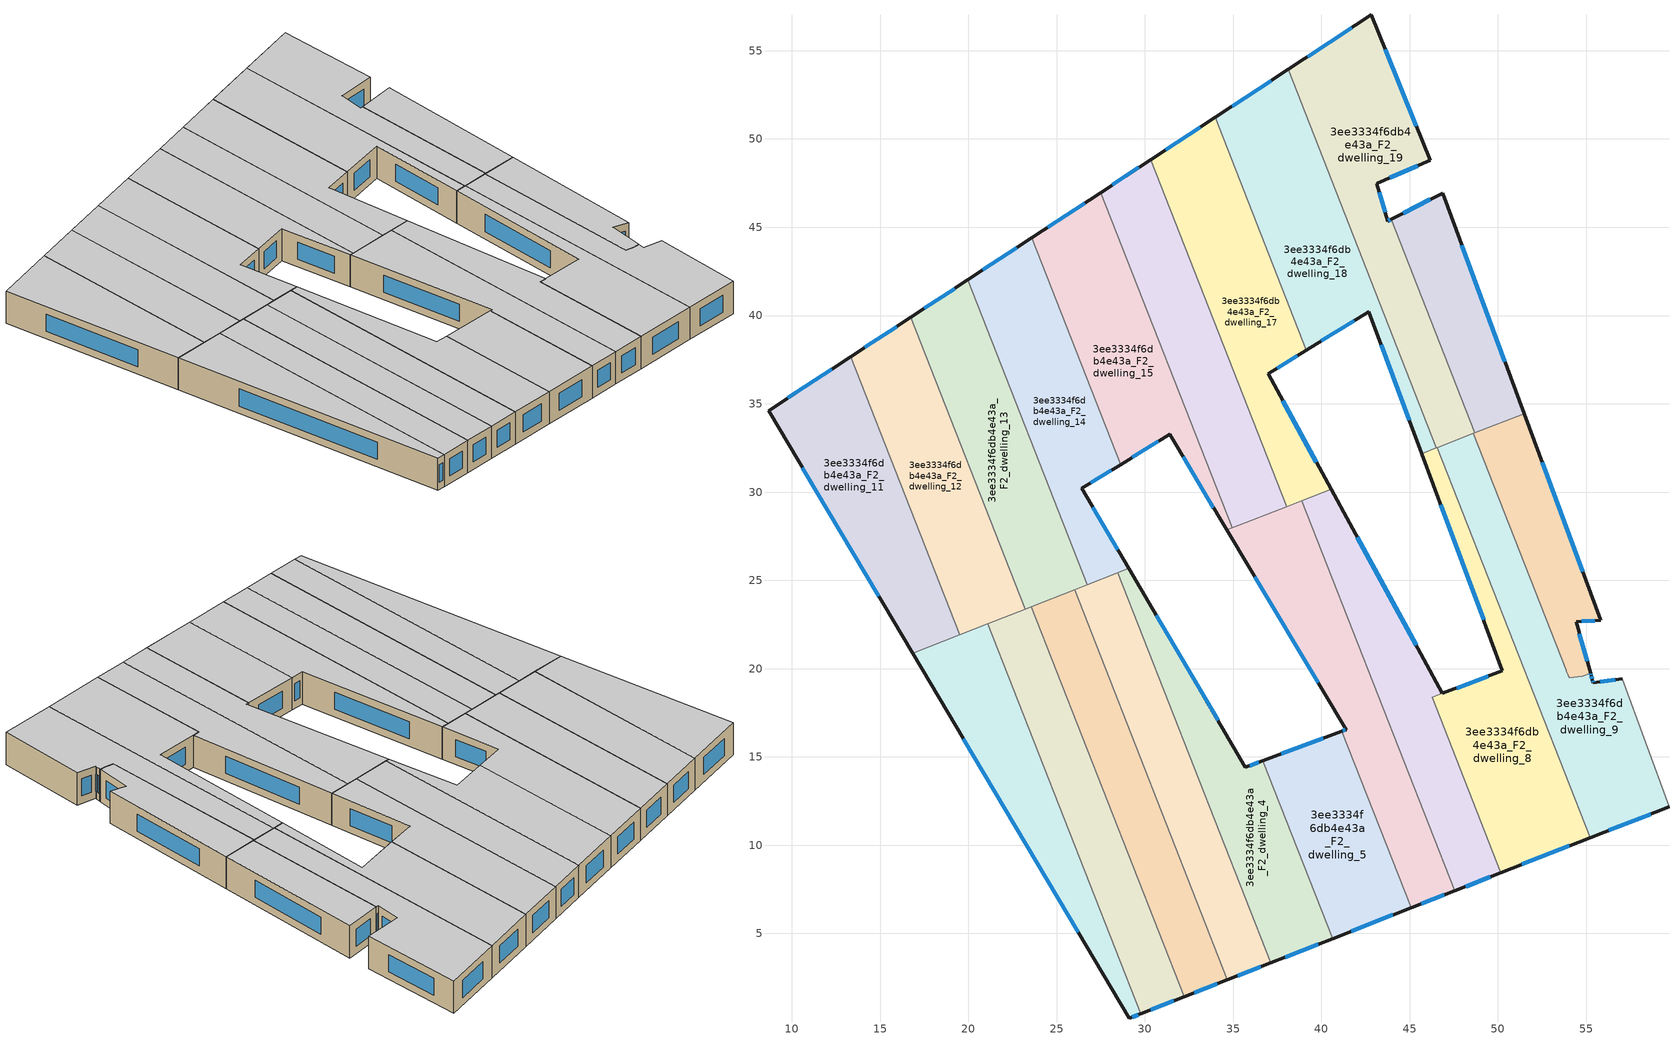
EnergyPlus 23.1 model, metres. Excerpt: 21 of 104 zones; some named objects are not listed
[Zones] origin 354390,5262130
3ee3334f6db4e43a_F2_dwelling_0
 floor to 3ee3334f6db4e43a_F1_dwelling_0 (EU_floor_Construction): 21.11,22.55 29.77,0.46 29.12,0.21 16.84,20.88 z6
 wall outside (EU_wall_Construction): 16.84,20.88 29.12,0.21 29.77,0.46 z6:9
 wall to 3ee3334f6db4e43a_F2_dwelling_1 (EU_wall_Construction): 29.77,0.46 21.11,22.55 z6:9
 wall to 3ee3334f6db4e43a_F2_dwelling_11 (EU_wall_Construction): 19.52,21.93 16.84,20.88 z6:9
 wall to 3ee3334f6db4e43a_F2_dwelling_12 (EU_wall_Construction): 21.11,22.55 19.52,21.93 z6:9
 window (EU_Window_Construction): 29.28,0.27 29.61,0.4 / 19.73,16.03 26.24,5.07 z6.7:8.3
 ceiling to 3ee3334f6db4e43a_F3_dwelling_0 (EU_floor_Construction): 29.77,0.46 21.11,22.55 16.84,20.88 29.12,0.21 z9
3ee3334f6db4e43a_F2_dwelling_1
 floor to 3ee3334f6db4e43a_F1_dwelling_1 (EU_floor_Construction): 23.57,23.52 32.22,1.42 29.77,0.46 21.11,22.55 z6
 wall outside (EU_wall_Construction): 29.77,0.46 32.22,1.42 z6:9
 wall to 3ee3334f6db4e43a_F2_dwelling_2 (EU_wall_Construction): 32.22,1.42 23.57,23.52 z6:9
 wall to 3ee3334f6db4e43a_F2_dwelling_12 (EU_wall_Construction): 23.21,23.38 21.11,22.55 z6:9
 wall to 3ee3334f6db4e43a_F2_dwelling_13 (EU_wall_Construction): 23.56,23.52 23.21,23.38 z6:9
 window (EU_Window_Construction): 30.34,0.69 31.64,1.2 z6.7:8.3
 ceiling to 3ee3334f6db4e43a_F3_dwelling_1 (EU_floor_Construction): 32.22,1.42 23.57,23.52 21.11,22.55 29.77,0.46 z9
3ee3334f6db4e43a_F2_dwelling_10
 floor to 3ee3334f6db4e43a_F1_dwelling_10 (EU_floor_Construction): 51.48,34.45 55.81,22.73 54.42,22.67 55.24,19.74 54.76,19.58 54.02,19.48 53.97,19.63 53.88,19.85 53.86,19.91 48.6,33.32 z6
 wall outside (EU_wall_Construction): 55.24,19.74 54.42,22.67 55.81,22.73 51.48,34.45 z6:9
 wall to 3ee3334f6db4e43a_F2_dwelling_9 (EU_wall_Construction): 48.6,33.32 53.86,19.91 53.88,19.85 53.97,19.63 54.02,19.48 54.76,19.58 55.24,19.74 z6:9
 wall to 3ee3334f6db4e43a_F2_dwelling_20 (EU_wall_Construction): 51.48,34.45 48.68,33.36 z6:9
 wall to 3ee3334f6db4e43a_F2_dwelling_19 (EU_wall_Construction): 48.68,33.36 48.6,33.32 z6:9
 window (EU_Window_Construction): 54.79,25.48 52.49,31.7 / 54.75,22.68 55.49,22.72 / 55.05,20.43 54.62,21.98 z6.7:8.3
 ceiling to 3ee3334f6db4e43a_F3_dwelling_10 (EU_floor_Construction): 55.24,19.74 54.42,22.67 55.81,22.73 51.48,34.45 48.6,33.32 53.86,19.91 53.88,19.85 53.97,19.63 54.02,19.48 54.76,19.58 z9
3ee3334f6db4e43a_F2_dwelling_11
 floor to 3ee3334f6db4e43a_F1_dwelling_11 (EU_floor_Construction): 13.35,37.67 19.52,21.93 16.84,20.88 8.68,34.61 z6
 wall outside (EU_wall_Construction): 13.35,37.67 8.68,34.61 16.84,20.88 z6:9
 wall to 3ee3334f6db4e43a_F2_dwelling_12 (EU_wall_Construction): 19.52,21.93 13.35,37.67 z6:9
 window (EU_Window_Construction): 10.6,31.39 14.93,24.11 / 12.25,36.96 9.78,35.33 z6.7:8.3
 ceiling to 3ee3334f6db4e43a_F3_dwelling_11 (EU_floor_Construction): 19.52,21.93 13.35,37.67 8.68,34.61 16.84,20.88 z9
3ee3334f6db4e43a_F2_dwelling_12
 floor to 3ee3334f6db4e43a_F1_dwelling_12 (EU_floor_Construction): 16.74,39.9 23.21,23.38 19.52,21.93 13.35,37.67 z6
 wall outside (EU_wall_Construction): 16.74,39.9 13.35,37.67 z6:9
 wall to 3ee3334f6db4e43a_F2_dwelling_13 (EU_wall_Construction): 23.21,23.38 16.74,39.9 z6:9
 window (EU_Window_Construction): 15.94,39.38 14.14,38.2 z6.7:8.3
 ceiling to 3ee3334f6db4e43a_F3_dwelling_12 (EU_floor_Construction): 23.21,23.38 16.74,39.9 13.35,37.67 19.52,21.93 z9
3ee3334f6db4e43a_F2_dwelling_13
 floor to 3ee3334f6db4e43a_F1_dwelling_13 (EU_floor_Construction): 19.98,42.03 26.74,24.76 23.21,23.38 16.74,39.9 z6
 wall outside (EU_wall_Construction): 19.98,42.03 16.74,39.9 z6:9
 wall to 3ee3334f6db4e43a_F2_dwelling_14 (EU_wall_Construction): 26.74,24.76 19.98,42.03 z6:9
 wall to 3ee3334f6db4e43a_F2_dwelling_2 (EU_wall_Construction): 23.57,23.52 26.02,24.48 z6:9
 wall to 3ee3334f6db4e43a_F2_dwelling_3 (EU_wall_Construction): 26.02,24.48 26.74,24.76 z6:9
 window (EU_Window_Construction): 19.22,41.53 17.5,40.4 z6.7:8.3
 ceiling to 3ee3334f6db4e43a_F3_dwelling_13 (EU_floor_Construction): 26.74,24.76 19.98,42.03 16.74,39.9 23.21,23.38 z9
3ee3334f6db4e43a_F2_dwelling_14
 floor to 3ee3334f6db4e43a_F1_dwelling_14 (EU_floor_Construction): 23.59,44.4 28.62,31.56 26.43,30.21 29.09,25.68 26.74,24.76 19.98,42.03 z6
 wall outside (EU_wall_Construction): 23.59,44.4 19.98,42.03 / 29.09,25.68 26.43,30.21 28.62,31.56 z6:9
 wall to 3ee3334f6db4e43a_F2_dwelling_15 (EU_wall_Construction): 28.62,31.56 23.59,44.4 z6:9
 wall to 3ee3334f6db4e43a_F2_dwelling_3 (EU_wall_Construction): 26.74,24.76 28.47,25.44 z6:9
 wall to 3ee3334f6db4e43a_F2_dwelling_4 (EU_wall_Construction): 28.47,25.44 29.09,25.68 z6:9
 window (EU_Window_Construction): 22.75,43.84 20.83,42.59 / 26.95,30.53 28.11,31.24 / 28.47,26.75 27.06,29.15 z6.7:8.3
 ceiling to 3ee3334f6db4e43a_F3_dwelling_14 (EU_floor_Construction): 29.09,25.68 26.43,30.21 28.62,31.56 23.59,44.4 19.98,42.03 26.74,24.76 z9
3ee3334f6db4e43a_F2_dwelling_15
 floor to 3ee3334f6db4e43a_F1_dwelling_15 (EU_floor_Construction): 27.5,46.97 34.94,27.97 34.64,27.85 31.4,33.27 28.62,31.56 23.59,44.4 z6
 wall outside (EU_wall_Construction): 27.5,46.97 23.59,44.4 / 28.62,31.56 31.4,33.27 34.64,27.85 z6:9
 wall to 3ee3334f6db4e43a_F2_dwelling_16 (EU_wall_Construction): 34.94,27.97 27.5,46.97 z6:9
 wall to 3ee3334f6db4e43a_F2_dwelling_6 (EU_wall_Construction): 34.64,27.85 34.94,27.97 z6:9
 window (EU_Window_Construction): 26.58,46.36 24.51,45 / 32.16,32 33.88,29.13 / 29.28,31.96 30.75,32.87 z6.7:8.3
 ceiling to 3ee3334f6db4e43a_F3_dwelling_15 (EU_floor_Construction): 34.94,27.97 27.5,46.97 23.59,44.4 28.62,31.56 31.4,33.27 34.64,27.85 z9
3ee3334f6db4e43a_F2_dwelling_16
 floor to 3ee3334f6db4e43a_F1_dwelling_16 (EU_floor_Construction): 30.33,48.83 38.03,29.18 34.94,27.97 27.5,46.97 z6
 wall outside (EU_wall_Construction): 30.33,48.83 27.5,46.97 z6:9
 wall to 3ee3334f6db4e43a_F2_dwelling_17 (EU_wall_Construction): 38.03,29.18 30.33,48.83 z6:9
 wall to 3ee3334f6db4e43a_F2_dwelling_6 (EU_wall_Construction): 34.94,27.97 38.03,29.18 z6:9
 window (EU_Window_Construction): 29.67,48.39 28.17,47.4 z6.7:8.3
 ceiling to 3ee3334f6db4e43a_F3_dwelling_16 (EU_floor_Construction): 38.03,29.18 30.33,48.83 27.5,46.97 34.94,27.97 z9
3ee3334f6db4e43a_F2_dwelling_17
 floor to 3ee3334f6db4e43a_F1_dwelling_17 (EU_floor_Construction): 33.99,51.23 39.15,38.05 36.98,36.71 40.54,30.17 38.03,29.18 30.33,48.83 z6
 wall outside (EU_wall_Construction): 33.99,51.23 30.33,48.83 / 40.54,30.17 36.98,36.71 39.15,38.05 z6:9
 wall to 3ee3334f6db4e43a_F2_dwelling_18 (EU_wall_Construction): 39.15,38.05 33.99,51.23 z6:9
 wall to 3ee3334f6db4e43a_F2_dwelling_7 (EU_wall_Construction): 38.89,29.52 40.54,30.17 z6:9
 wall to 3ee3334f6db4e43a_F2_dwelling_6 (EU_wall_Construction): 38.03,29.18 38.89,29.52 z6:9
 window (EU_Window_Construction): 33.13,50.66 31.19,49.39 / 37.49,37.03 38.64,37.73 / 39.71,31.7 37.82,35.17 z6.7:8.3
 ceiling to 3ee3334f6db4e43a_F3_dwelling_17 (EU_floor_Construction): 40.54,30.17 36.98,36.71 39.15,38.05 33.99,51.23 30.33,48.83 38.03,29.18 z9
3ee3334f6db4e43a_F2_dwelling_18
 floor to 3ee3334f6db4e43a_F1_dwelling_18 (EU_floor_Construction): 38.12,53.94 46.52,32.51 45.68,32.18 42.69,40.23 39.15,38.05 33.99,51.23 z6
 wall outside (EU_wall_Construction): 39.15,38.05 42.69,40.23 45.68,32.18 / 38.12,53.94 33.99,51.23 z6:9
 wall to 3ee3334f6db4e43a_F2_dwelling_19 (EU_wall_Construction): 46.52,32.51 38.12,53.94 z6:9
 wall to 3ee3334f6db4e43a_F2_dwelling_8 (EU_wall_Construction): 45.68,32.18 46.52,32.51 z6:9
 window (EU_Window_Construction): 43.39,38.34 44.98,34.07 / 39.98,38.56 41.86,39.72 / 37.15,53.3 34.96,51.87 z6.7:8.3
 ceiling to 3ee3334f6db4e43a_F3_dwelling_18 (EU_floor_Construction): 46.52,32.51 38.12,53.94 33.99,51.23 39.15,38.05 42.69,40.23 45.68,32.18 z9
3ee3334f6db4e43a_F2_dwelling_19
 floor to 3ee3334f6db4e43a_F1_dwelling_19 (EU_floor_Construction): 42.82,57.03 46.16,48.8 43.15,47.49 43.14,47.48 43.74,45.35 43.95,45.45 48.68,33.36 46.52,32.51 38.12,53.94 z6
 wall outside (EU_wall_Construction): 43.95,45.45 43.74,45.35 43.14,47.48 43.15,47.49 46.16,48.8 42.82,57.03 38.12,53.94 z6:9
 wall to 3ee3334f6db4e43a_F2_dwelling_20 (EU_wall_Construction): 48.68,33.36 43.95,45.45 z6:9
 wall to 3ee3334f6db4e43a_F2_dwelling_9 (EU_wall_Construction): 46.57,32.53 48.6,33.32 z6:9
 wall to 3ee3334f6db4e43a_F2_dwelling_8 (EU_wall_Construction): 46.52,32.51 46.57,32.53 z6:9
 window (EU_Window_Construction): 45.38,50.73 43.61,55.1 / 43.86,47.79 45.45,48.49 / 43.6,45.85 43.28,46.98 / 43.9,45.43 43.79,45.37 / 41.72,56.3 39.23,54.67 z6.7:8.3
 ceiling to 3ee3334f6db4e43a_F3_dwelling_19 (EU_floor_Construction): 48.68,33.36 43.95,45.45 43.74,45.35 43.14,47.48 43.15,47.49 46.16,48.8 42.82,57.03 38.12,53.94 46.52,32.51 z9
3ee3334f6db4e43a_F2_dwelling_2
 floor to 3ee3334f6db4e43a_F1_dwelling_2 (EU_floor_Construction): 26.02,24.48 34.67,2.38 32.22,1.42 23.57,23.52 z6
 wall outside (EU_wall_Construction): 32.22,1.42 34.67,2.38 z6:9
 wall to 3ee3334f6db4e43a_F2_dwelling_3 (EU_wall_Construction): 34.67,2.38 26.02,24.48 z6:9
 window (EU_Window_Construction): 32.8,1.65 34.1,2.16 z6.7:8.3
 ceiling to 3ee3334f6db4e43a_F3_dwelling_2 (EU_floor_Construction): 34.67,2.38 26.02,24.48 23.57,23.52 32.22,1.42 z9
3ee3334f6db4e43a_F2_dwelling_20
 floor to 3ee3334f6db4e43a_F1_dwelling_20 (EU_floor_Construction): 46.86,46.92 51.48,34.45 48.68,33.36 43.95,45.45 z6
 wall outside (EU_wall_Construction): 51.48,34.45 46.86,46.92 43.95,45.45 z6:9
 window (EU_Window_Construction): 46.18,46.57 44.63,45.8 / 50.39,37.38 47.94,43.99 z6.7:8.3
 ceiling to 3ee3334f6db4e43a_F3_dwelling_20 (EU_floor_Construction): 51.48,34.45 46.86,46.92 43.95,45.45 48.68,33.36 z9
3ee3334f6db4e43a_F2_dwelling_3
 floor to 3ee3334f6db4e43a_F1_dwelling_3 (EU_floor_Construction): 28.47,25.44 37.13,3.34 34.67,2.38 26.02,24.48 z6
 wall outside (EU_wall_Construction): 34.67,2.38 37.13,3.34 z6:9
 wall to 3ee3334f6db4e43a_F2_dwelling_4 (EU_wall_Construction): 37.13,3.34 28.47,25.44 z6:9
 window (EU_Window_Construction): 35.25,2.61 36.55,3.12 z6.7:8.3
 ceiling to 3ee3334f6db4e43a_F3_dwelling_3 (EU_floor_Construction): 37.13,3.34 28.47,25.44 26.02,24.48 34.67,2.38 z9
3ee3334f6db4e43a_F2_dwelling_4
 floor to 3ee3334f6db4e43a_F1_dwelling_4 (EU_floor_Construction): 29.09,25.68 35.7,14.42 36.69,14.79 40.64,4.72 37.13,3.34 28.47,25.44 z6
 wall outside (EU_wall_Construction): 36.69,14.79 35.7,14.42 29.09,25.68 / 37.13,3.34 40.64,4.72 z6:9
 wall to 3ee3334f6db4e43a_F2_dwelling_5 (EU_wall_Construction): 40.64,4.72 36.69,14.79 z6:9
 window (EU_Window_Construction): 34.15,17.07 30.64,23.04 / 36.45,14.71 35.93,14.51 / 37.95,3.67 39.81,4.39 z6.7:8.3
 ceiling to 3ee3334f6db4e43a_F3_dwelling_4 (EU_floor_Construction): 40.64,4.72 36.69,14.79 35.7,14.42 29.09,25.68 28.47,25.44 37.13,3.34 z9
3ee3334f6db4e43a_F2_dwelling_5
 floor to 3ee3334f6db4e43a_F1_dwelling_5 (EU_floor_Construction): 41.16,16.46 45.08,6.46 40.64,4.72 36.69,14.79 z6
 wall outside (EU_wall_Construction): 40.64,4.72 45.08,6.46 / 41.16,16.46 36.69,14.79 z6:9
 wall to 3ee3334f6db4e43a_F2_dwelling_6 (EU_wall_Construction): 45.08,6.46 41.16,16.46 z6:9
 window (EU_Window_Construction): 41.68,5.12 44.04,6.05 / 40.11,16.07 37.74,15.19 z6.7:8.3
 ceiling to 3ee3334f6db4e43a_F3_dwelling_5 (EU_floor_Construction): 45.08,6.46 41.16,16.46 36.69,14.79 40.64,4.72 z9
3ee3334f6db4e43a_F2_dwelling_6
 floor to 3ee3334f6db4e43a_F1_dwelling_6 (EU_floor_Construction): 38.89,29.52 47.55,7.42 45.08,6.46 41.16,16.46 41.4,16.55 34.64,27.85 z6
 wall outside (EU_wall_Construction): 45.08,6.46 47.55,7.42 / 34.64,27.85 41.4,16.55 41.16,16.46 z6:9
 wall to 3ee3334f6db4e43a_F2_dwelling_7 (EU_wall_Construction): 47.55,7.42 38.89,29.52 z6:9
 window (EU_Window_Construction): 45.66,6.68 46.97,7.19 / 41.35,16.53 41.22,16.48 / 36.23,25.2 39.81,19.21 z6.7:8.3
 ceiling to 3ee3334f6db4e43a_F3_dwelling_6 (EU_floor_Construction): 47.55,7.42 38.89,29.52 34.64,27.85 41.4,16.55 41.16,16.46 45.08,6.46 z9
3ee3334f6db4e43a_F2_dwelling_7
 floor to 3ee3334f6db4e43a_F1_dwelling_7 (EU_floor_Construction): 40.54,30.17 46.85,18.6 46.28,18.38 50.17,8.45 47.55,7.42 38.89,29.52 z6
 wall outside (EU_wall_Construction): 47.55,7.42 50.17,8.45 / 46.85,18.6 40.54,30.17 z6:9
 wall to 3ee3334f6db4e43a_F2_dwelling_8 (EU_wall_Construction): 50.17,8.45 46.28,18.38 46.85,18.6 z6:9
 window (EU_Window_Construction): 48.16,7.66 49.55,8.21 / 45.37,21.31 42.02,27.45 z6.7:8.3
 ceiling to 3ee3334f6db4e43a_F3_dwelling_7 (EU_floor_Construction): 50.17,8.45 46.28,18.38 46.85,18.6 40.54,30.17 38.89,29.52 47.55,7.42 z9
3ee3334f6db4e43a_F2_dwelling_8
 floor to 3ee3334f6db4e43a_F1_dwelling_8 (EU_floor_Construction): 46.57,32.53 55.22,10.43 50.17,8.45 46.28,18.38 50.26,19.87 45.68,32.18 z6
 wall outside (EU_wall_Construction): 45.68,32.18 50.26,19.87 46.85,18.6 / 50.17,8.45 55.22,10.43 z6:9
 wall to 3ee3334f6db4e43a_F2_dwelling_9 (EU_wall_Construction): 55.22,10.43 46.57,32.53 z6:9
 window (EU_Window_Construction): 49.46,19.57 47.65,18.9 / 46.76,29.29 49.18,22.76 / 51.35,8.91 54.04,9.96 z6.7:8.3
 ceiling to 3ee3334f6db4e43a_F3_dwelling_8 (EU_floor_Construction): 55.22,10.43 46.57,32.53 45.68,32.18 50.26,19.87 46.28,18.38 50.17,8.45 z9
3ee3334f6db4e43a_F2_dwelling_9
 floor to 3ee3334f6db4e43a_F1_dwelling_9 (EU_floor_Construction): 48.6,33.32 54.02,19.48 54.76,19.58 55.24,19.74 55.27,19.64 55.35,19.35 55.39,19.21 57.04,19.42 59.69,12.17 55.22,10.43 46.57,32.53 z6
 wall outside (EU_wall_Construction): 57.04,19.42 55.39,19.21 55.35,19.35 55.27,19.64 55.24,19.74 / 55.22,10.43 59.69,12.17 z6:9
 wall adiabatic (EU_wall_Construction): 59.69,12.17 57.04,19.42 z6:9
 window (EU_Window_Construction): 55.26,19.67 55.25,19.72 / 55.33,19.42 55.29,19.58 / 55.38,19.24 55.36,19.32 / 56.65,19.37 55.78,19.26 / 56.27,10.84 58.64,11.76 z6.7:8.3
 ceiling to 3ee3334f6db4e43a_F3_dwelling_9 (EU_floor_Construction): 59.69,12.17 57.04,19.42 55.39,19.21 55.35,19.35 55.27,19.64 55.24,19.74 54.76,19.58 54.02,19.48 48.6,33.32 46.57,32.53 55.22,10.43 z9
[Building]
EU S2 Campaign: North Axis=0; Terrain=City; Solar Distribution=FullExterior
[Site:Location]
Budapest.Ferenc.Liszt.Intl.AP: Latitude=47.437; Longitude=19.256; Time Zone=1; Elevation=185
[SizingPeriod:WeatherFileDays]
AnnualSizingPeriod: Begin Month=1; Begin Day of Month=1; End Month=12; End Day of Month=31; Day of Week for Start Day=Monday; Use Weather File Daylight Saving Period=No; Use Weather File Rain and Snow Indicators=No
[MATERIAL]
EU_InternalMass_Material: Roughness=MediumRough; Thickness=0.1; Conductivity=1; Density=1800; Specific Heat=900; Thermal Absorptance=0.9; Solar Absorptance=0.7; Visible Absorptance=0.7
[MATERIAL:NOMASS] Roughness=MediumRough; Thermal Absorptance=0.9; Solar Absorptance=0.7; Visible Absorptance=0.7
Name | Thermal Resistance
EU_wall_NoMass | 0.832559
EU_floor_NoMass | 0.872794
[WINDOWMATERIAL:SIMPLEGLAZINGSYSTEM]
EU_Window_SimpleGlazing: UFactor=2.79869; Solar Heat Gain Coefficient=0.75; Visible Transmittance=0.75
[CONSTRUCTION]
EU_wall_Construction: EU_wall_NoMass
EU_floor_Construction: EU_floor_NoMass
EU_Window_Construction: EU_Window_SimpleGlazing
EU_InternalMass_Construction: EU_InternalMass_Material
[ZONE] Type=1; Multiplier=1; Ceiling Height=autocalculate; Floor Area=autocalculate; Part of Total Floor Area=Yes
Name | Volume
3ee3334f6db4e43a_F2_dwelling_0 | 187.639
3ee3334f6db4e43a_F2_dwelling_1 | 187.633
3ee3334f6db4e43a_F2_dwelling_10 | 120.564
3ee3334f6db4e43a_F2_dwelling_11 | 206.401
3ee3334f6db4e43a_F2_dwelling_12 | 206.419
3ee3334f6db4e43a_F2_dwelling_13 | 206.41
3ee3334f6db4e43a_F2_dwelling_14 | 206.378
3ee3334f6db4e43a_F2_dwelling_15 | 206.388
3ee3334f6db4e43a_F2_dwelling_16 | 206.421
3ee3334f6db4e43a_F2_dwelling_17 | 229.722
3ee3334f6db4e43a_F2_dwelling_18 | 227.803
3ee3334f6db4e43a_F2_dwelling_19 | 245.049
3ee3334f6db4e43a_F2_dwelling_2 | 187.675
3ee3334f6db4e43a_F2_dwelling_20 | 123.034
3ee3334f6db4e43a_F2_dwelling_3 | 187.608
3ee3334f6db4e43a_F2_dwelling_4 | 187.624
3ee3334f6db4e43a_F2_dwelling_5 | 154.588
3ee3334f6db4e43a_F2_dwelling_6 | 220.7
3ee3334f6db4e43a_F2_dwelling_7 | 192.039
3ee3334f6db4e43a_F2_dwelling_8 | 215.268
3ee3334f6db4e43a_F2_dwelling_9 | 222.647
[INTERNALMASS] Construction=EU_InternalMass_Construction
Name | Zone or ZoneList | Surface Area
3ee3334f6db4e43a_F2_dwelling_0_EU_InternalMass | 3ee3334f6db4e43a_F2_dwelling_0 | 62.5464
3ee3334f6db4e43a_F2_dwelling_1_EU_InternalMass | 3ee3334f6db4e43a_F2_dwelling_1 | 62.5442
3ee3334f6db4e43a_F2_dwelling_2_EU_InternalMass | 3ee3334f6db4e43a_F2_dwelling_2 | 62.5582
3ee3334f6db4e43a_F2_dwelling_3_EU_InternalMass | 3ee3334f6db4e43a_F2_dwelling_3 | 62.5361
3ee3334f6db4e43a_F2_dwelling_4_EU_InternalMass | 3ee3334f6db4e43a_F2_dwelling_4 | 62.5412
3ee3334f6db4e43a_F2_dwelling_5_EU_InternalMass | 3ee3334f6db4e43a_F2_dwelling_5 | 51.5294
3ee3334f6db4e43a_F2_dwelling_6_EU_InternalMass | 3ee3334f6db4e43a_F2_dwelling_6 | 73.5694
3ee3334f6db4e43a_F2_dwelling_7_EU_InternalMass | 3ee3334f6db4e43a_F2_dwelling_7 | 64.0149
3ee3334f6db4e43a_F2_dwelling_8_EU_InternalMass | 3ee3334f6db4e43a_F2_dwelling_8 | 71.7698
3ee3334f6db4e43a_F2_dwelling_9_EU_InternalMass | 3ee3334f6db4e43a_F2_dwelling_9 | 74.2145
3ee3334f6db4e43a_F2_dwelling_10_EU_InternalMass | 3ee3334f6db4e43a_F2_dwelling_10 | 40.1876
3ee3334f6db4e43a_F2_dwelling_11_EU_InternalMass | 3ee3334f6db4e43a_F2_dwelling_11 | 68.8003
3ee3334f6db4e43a_F2_dwelling_12_EU_InternalMass | 3ee3334f6db4e43a_F2_dwelling_12 | 68.8062
3ee3334f6db4e43a_F2_dwelling_13_EU_InternalMass | 3ee3334f6db4e43a_F2_dwelling_13 | 68.8034
3ee3334f6db4e43a_F2_dwelling_14_EU_InternalMass | 3ee3334f6db4e43a_F2_dwelling_14 | 68.7925
3ee3334f6db4e43a_F2_dwelling_15_EU_InternalMass | 3ee3334f6db4e43a_F2_dwelling_15 | 68.7961
3ee3334f6db4e43a_F2_dwelling_16_EU_InternalMass | 3ee3334f6db4e43a_F2_dwelling_16 | 68.807
3ee3334f6db4e43a_F2_dwelling_17_EU_InternalMass | 3ee3334f6db4e43a_F2_dwelling_17 | 76.5685
3ee3334f6db4e43a_F2_dwelling_18_EU_InternalMass | 3ee3334f6db4e43a_F2_dwelling_18 | 75.9427
3ee3334f6db4e43a_F2_dwelling_19_EU_InternalMass | 3ee3334f6db4e43a_F2_dwelling_19 | 81.679
3ee3334f6db4e43a_F2_dwelling_20_EU_InternalMass | 3ee3334f6db4e43a_F2_dwelling_20 | 41.0113
[OTHEREQUIPMENT] Fuel Type=Electricity; Design Level Calculation Method=Watts/Area; Power per Zone Floor Area=1; Fraction Latent=0; Fraction Radiant=0; Fraction Lost=0; Carbon Dioxide Generation Rate=0; EndUse Subcategory=EU_Step8_InternalGains
Name | Zone or ZoneList or Space or SpaceList | Schedule
EU_Step8_InternalGain_3ee3334f6db4e43a_F2_dwelling_0_f000 | 3ee3334f6db4e43a_F2_dwelling_0 | EU_Step8_GainSchedule_3ee3334f6db4e43a_F2_dwelling_0_f000
EU_Step8_InternalGain_3ee3334f6db4e43a_F2_dwelling_1_f000 | 3ee3334f6db4e43a_F2_dwelling_1 | EU_Step8_GainSchedule_3ee3334f6db4e43a_F2_dwelling_1_f000
EU_Step8_InternalGain_3ee3334f6db4e43a_F2_dwelling_2_f000 | 3ee3334f6db4e43a_F2_dwelling_2 | EU_Step8_GainSchedule_3ee3334f6db4e43a_F2_dwelling_2_f000
EU_Step8_InternalGain_3ee3334f6db4e43a_F2_dwelling_3_f000 | 3ee3334f6db4e43a_F2_dwelling_3 | EU_Step8_GainSchedule_3ee3334f6db4e43a_F2_dwelling_3_f000
EU_Step8_InternalGain_3ee3334f6db4e43a_F2_dwelling_4_f000 | 3ee3334f6db4e43a_F2_dwelling_4 | EU_Step8_GainSchedule_3ee3334f6db4e43a_F2_dwelling_4_f000
EU_Step8_InternalGain_3ee3334f6db4e43a_F2_dwelling_5_f000 | 3ee3334f6db4e43a_F2_dwelling_5 | EU_Step8_GainSchedule_3ee3334f6db4e43a_F2_dwelling_5_f000
EU_Step8_InternalGain_3ee3334f6db4e43a_F2_dwelling_6_f000 | 3ee3334f6db4e43a_F2_dwelling_6 | EU_Step8_GainSchedule_3ee3334f6db4e43a_F2_dwelling_6_f000
EU_Step8_InternalGain_3ee3334f6db4e43a_F2_dwelling_7_f000 | 3ee3334f6db4e43a_F2_dwelling_7 | EU_Step8_GainSchedule_3ee3334f6db4e43a_F2_dwelling_7_f000
EU_Step8_InternalGain_3ee3334f6db4e43a_F2_dwelling_8_f000 | 3ee3334f6db4e43a_F2_dwelling_8 | EU_Step8_GainSchedule_3ee3334f6db4e43a_F2_dwelling_8_f000
EU_Step8_InternalGain_3ee3334f6db4e43a_F2_dwelling_9_f000 | 3ee3334f6db4e43a_F2_dwelling_9 | EU_Step8_GainSchedule_3ee3334f6db4e43a_F2_dwelling_9_f000
EU_Step8_InternalGain_3ee3334f6db4e43a_F2_dwelling_10_f000 | 3ee3334f6db4e43a_F2_dwelling_10 | EU_Step8_GainSchedule_3ee3334f6db4e43a_F2_dwelling_10_f000
EU_Step8_InternalGain_3ee3334f6db4e43a_F2_dwelling_11_f000 | 3ee3334f6db4e43a_F2_dwelling_11 | EU_Step8_GainSchedule_3ee3334f6db4e43a_F2_dwelling_11_f000
EU_Step8_InternalGain_3ee3334f6db4e43a_F2_dwelling_12_f000 | 3ee3334f6db4e43a_F2_dwelling_12 | EU_Step8_GainSchedule_3ee3334f6db4e43a_F2_dwelling_12_f000
EU_Step8_InternalGain_3ee3334f6db4e43a_F2_dwelling_13_f000 | 3ee3334f6db4e43a_F2_dwelling_13 | EU_Step8_GainSchedule_3ee3334f6db4e43a_F2_dwelling_13_f000
EU_Step8_InternalGain_3ee3334f6db4e43a_F2_dwelling_14_f000 | 3ee3334f6db4e43a_F2_dwelling_14 | EU_Step8_GainSchedule_3ee3334f6db4e43a_F2_dwelling_14_f000
EU_Step8_InternalGain_3ee3334f6db4e43a_F2_dwelling_15_f000 | 3ee3334f6db4e43a_F2_dwelling_15 | EU_Step8_GainSchedule_3ee3334f6db4e43a_F2_dwelling_15_f000
EU_Step8_InternalGain_3ee3334f6db4e43a_F2_dwelling_16_f000 | 3ee3334f6db4e43a_F2_dwelling_16 | EU_Step8_GainSchedule_3ee3334f6db4e43a_F2_dwelling_16_f000
EU_Step8_InternalGain_3ee3334f6db4e43a_F2_dwelling_17_f000 | 3ee3334f6db4e43a_F2_dwelling_17 | EU_Step8_GainSchedule_3ee3334f6db4e43a_F2_dwelling_17_f000
EU_Step8_InternalGain_3ee3334f6db4e43a_F2_dwelling_18_f000 | 3ee3334f6db4e43a_F2_dwelling_18 | EU_Step8_GainSchedule_3ee3334f6db4e43a_F2_dwelling_18_f000
EU_Step8_InternalGain_3ee3334f6db4e43a_F2_dwelling_19_f000 | 3ee3334f6db4e43a_F2_dwelling_19 | EU_Step8_GainSchedule_3ee3334f6db4e43a_F2_dwelling_19_f000
EU_Step8_InternalGain_3ee3334f6db4e43a_F2_dwelling_20_f000 | 3ee3334f6db4e43a_F2_dwelling_20 | EU_Step8_GainSchedule_3ee3334f6db4e43a_F2_dwelling_20_f000
[ZONEVENTILATION:DESIGNFLOWRATE] Schedule=EU_AlwaysOn; Design Flow Rate Calculation Method=AirChanges/Hour; Air Changes per Hour=0.475469; Ventilation Type=Natural; Fan Pressure Rise=0; Fan Total Efficiency=1; Constant Term Coefficient=1; Temperature Term Coefficient=0; Velocity Term Coefficient=0; Velocity Squared Term Coefficient=0; Minimum Indoor Temperature=-100; Maximum Indoor Temperature=100; Delta Temperature=-100; Minimum Outdoor Temperature=-100; Maximum Outdoor Temperature=100; Maximum Wind Speed=40
Name | Zone or ZoneList or Space or SpaceList
EU_ConstantAir_3ee3334f6db4e43a_F2_dwelling_0 | 3ee3334f6db4e43a_F2_dwelling_0
EU_ConstantAir_3ee3334f6db4e43a_F2_dwelling_1 | 3ee3334f6db4e43a_F2_dwelling_1
EU_ConstantAir_3ee3334f6db4e43a_F2_dwelling_2 | 3ee3334f6db4e43a_F2_dwelling_2
EU_ConstantAir_3ee3334f6db4e43a_F2_dwelling_3 | 3ee3334f6db4e43a_F2_dwelling_3
EU_ConstantAir_3ee3334f6db4e43a_F2_dwelling_4 | 3ee3334f6db4e43a_F2_dwelling_4
EU_ConstantAir_3ee3334f6db4e43a_F2_dwelling_5 | 3ee3334f6db4e43a_F2_dwelling_5
EU_ConstantAir_3ee3334f6db4e43a_F2_dwelling_6 | 3ee3334f6db4e43a_F2_dwelling_6
EU_ConstantAir_3ee3334f6db4e43a_F2_dwelling_7 | 3ee3334f6db4e43a_F2_dwelling_7
EU_ConstantAir_3ee3334f6db4e43a_F2_dwelling_8 | 3ee3334f6db4e43a_F2_dwelling_8
EU_ConstantAir_3ee3334f6db4e43a_F2_dwelling_9 | 3ee3334f6db4e43a_F2_dwelling_9
EU_ConstantAir_3ee3334f6db4e43a_F2_dwelling_10 | 3ee3334f6db4e43a_F2_dwelling_10
EU_ConstantAir_3ee3334f6db4e43a_F2_dwelling_11 | 3ee3334f6db4e43a_F2_dwelling_11
EU_ConstantAir_3ee3334f6db4e43a_F2_dwelling_12 | 3ee3334f6db4e43a_F2_dwelling_12
EU_ConstantAir_3ee3334f6db4e43a_F2_dwelling_13 | 3ee3334f6db4e43a_F2_dwelling_13
EU_ConstantAir_3ee3334f6db4e43a_F2_dwelling_14 | 3ee3334f6db4e43a_F2_dwelling_14
EU_ConstantAir_3ee3334f6db4e43a_F2_dwelling_15 | 3ee3334f6db4e43a_F2_dwelling_15
EU_ConstantAir_3ee3334f6db4e43a_F2_dwelling_16 | 3ee3334f6db4e43a_F2_dwelling_16
EU_ConstantAir_3ee3334f6db4e43a_F2_dwelling_17 | 3ee3334f6db4e43a_F2_dwelling_17
EU_ConstantAir_3ee3334f6db4e43a_F2_dwelling_18 | 3ee3334f6db4e43a_F2_dwelling_18
EU_ConstantAir_3ee3334f6db4e43a_F2_dwelling_19 | 3ee3334f6db4e43a_F2_dwelling_19
EU_ConstantAir_3ee3334f6db4e43a_F2_dwelling_20 | 3ee3334f6db4e43a_F2_dwelling_20
[HVACTEMPLATE:ZONE:IDEALLOADSAIRSYSTEM] System Availability Schedule=EU_AlwaysOn; Maximum Heating Supply Air Temperature=50; Minimum Cooling Supply Air Temperature=13; Maximum Heating Supply Air Humidity Ratio=0.0156; Minimum Cooling Supply Air Humidity Ratio=0.0077; Heating Limit=NoLimit; Cooling Limit=NoLimit; Heating Availability Schedule=EU_AlwaysOn; Cooling Availability Schedule=EU_CoolingOff; Dehumidification Control Type=ConstantSensibleHeatRatio; Cooling Sensible Heat Ratio=0.7; Dehumidification Setpoint=60; Humidification Control Type=None; Humidification Setpoint=30; Outdoor Air Method=None; Outdoor Air Flow Rate per Person=0.00944; Outdoor Air Flow Rate per Zone Floor Area=0; Outdoor Air Flow Rate per Zone=0; Demand Controlled Ventilation Type=None; Outdoor Air Economizer Type=NoEconomizer; Heat Recovery Type=None; Sensible Heat Recovery Effectiveness=0.7; Latent Heat Recovery Effectiveness=0.65
Name | Template Thermostat
3ee3334f6db4e43a_F2_dwelling_0 | EU_HeatOnly_3ee3334f6db4e43a_F2_dwelling_0
3ee3334f6db4e43a_F2_dwelling_1 | EU_HeatOnly_3ee3334f6db4e43a_F2_dwelling_1
3ee3334f6db4e43a_F2_dwelling_2 | EU_HeatOnly_3ee3334f6db4e43a_F2_dwelling_2
3ee3334f6db4e43a_F2_dwelling_3 | EU_HeatOnly_3ee3334f6db4e43a_F2_dwelling_3
3ee3334f6db4e43a_F2_dwelling_4 | EU_HeatOnly_3ee3334f6db4e43a_F2_dwelling_4
3ee3334f6db4e43a_F2_dwelling_5 | EU_HeatOnly_3ee3334f6db4e43a_F2_dwelling_5
3ee3334f6db4e43a_F2_dwelling_6 | EU_HeatOnly_3ee3334f6db4e43a_F2_dwelling_6
3ee3334f6db4e43a_F2_dwelling_7 | EU_HeatOnly_3ee3334f6db4e43a_F2_dwelling_7
3ee3334f6db4e43a_F2_dwelling_8 | EU_HeatOnly_3ee3334f6db4e43a_F2_dwelling_8
3ee3334f6db4e43a_F2_dwelling_9 | EU_HeatOnly_3ee3334f6db4e43a_F2_dwelling_9
3ee3334f6db4e43a_F2_dwelling_10 | EU_HeatOnly_3ee3334f6db4e43a_F2_dwelling_10
3ee3334f6db4e43a_F2_dwelling_11 | EU_HeatOnly_3ee3334f6db4e43a_F2_dwelling_11
3ee3334f6db4e43a_F2_dwelling_12 | EU_HeatOnly_3ee3334f6db4e43a_F2_dwelling_12
3ee3334f6db4e43a_F2_dwelling_13 | EU_HeatOnly_3ee3334f6db4e43a_F2_dwelling_13
3ee3334f6db4e43a_F2_dwelling_14 | EU_HeatOnly_3ee3334f6db4e43a_F2_dwelling_14
3ee3334f6db4e43a_F2_dwelling_15 | EU_HeatOnly_3ee3334f6db4e43a_F2_dwelling_15
3ee3334f6db4e43a_F2_dwelling_16 | EU_HeatOnly_3ee3334f6db4e43a_F2_dwelling_16
3ee3334f6db4e43a_F2_dwelling_17 | EU_HeatOnly_3ee3334f6db4e43a_F2_dwelling_17
3ee3334f6db4e43a_F2_dwelling_18 | EU_HeatOnly_3ee3334f6db4e43a_F2_dwelling_18
3ee3334f6db4e43a_F2_dwelling_19 | EU_HeatOnly_3ee3334f6db4e43a_F2_dwelling_19
3ee3334f6db4e43a_F2_dwelling_20 | EU_HeatOnly_3ee3334f6db4e43a_F2_dwelling_20
[SIZING:ZONE] Zone Cooling Design Supply Air Temperature Input Method=SupplyAirTemperature; Zone Cooling Design Supply Air Temperature=13; Zone Heating Design Supply Air Temperature Input Method=SupplyAirTemperature; Zone Heating Design Supply Air Temperature=50; Zone Cooling Design Supply Air Humidity Ratio=0.008; Zone Heating Design Supply Air Humidity Ratio=0.008; Cooling Design Air Flow Method=DesignDay; Cooling Design Air Flow Rate=0; Cooling Minimum Air Flow per Zone Floor Area=0.000762; Cooling Minimum Air Flow=0; Cooling Minimum Air Flow Fraction=0.2; Heating Design Air Flow Method=DesignDay; Heating Design Air Flow Rate=0; Heating Maximum Air Flow per Zone Floor Area=0.002032; Heating Maximum Air Flow=0.141576; Heating Maximum Air Flow Fraction=0.3; Account for Dedicated Outdoor Air System=No; Dedicated Outdoor Air System Control Strategy=NeutralSupplyAir; Dedicated Outdoor Air Low Setpoint Temperature for Design=autosize; Dedicated Outdoor Air High Setpoint Temperature for Design=autosize; Zone Load Sizing Method=Sensible Load Only No Latent Load; Zone Latent Cooling Design Supply Air Humidity Ratio Input Method=HumidityRatioDifference; Zone Cooling Design Supply Air Humidity Ratio Difference=0.005; Zone Latent Heating Design Supply Air Humidity Ratio Input Method=HumidityRatioDifference; Zone Humidification Design Supply Air Humidity Ratio Difference=0.005
3ee3334f6db4e43a_F2_dwelling_0; 3ee3334f6db4e43a_F2_dwelling_1; 3ee3334f6db4e43a_F2_dwelling_2; 3ee3334f6db4e43a_F2_dwelling_3; 3ee3334f6db4e43a_F2_dwelling_4; 3ee3334f6db4e43a_F2_dwelling_5; 3ee3334f6db4e43a_F2_dwelling_6; 3ee3334f6db4e43a_F2_dwelling_7; 3ee3334f6db4e43a_F2_dwelling_8; 3ee3334f6db4e43a_F2_dwelling_9; 3ee3334f6db4e43a_F2_dwelling_10; 3ee3334f6db4e43a_F2_dwelling_11; 3ee3334f6db4e43a_F2_dwelling_12; 3ee3334f6db4e43a_F2_dwelling_13; 3ee3334f6db4e43a_F2_dwelling_14; 3ee3334f6db4e43a_F2_dwelling_15; 3ee3334f6db4e43a_F2_dwelling_16; 3ee3334f6db4e43a_F2_dwelling_17; 3ee3334f6db4e43a_F2_dwelling_18; 3ee3334f6db4e43a_F2_dwelling_19; 3ee3334f6db4e43a_F2_dwelling_20
[SCHEDULE:CONSTANT]
Name | Hourly Value
EU_AlwaysOn | 1
EU_CoolingOff | 0
[SCHEDULE:FILE] Column Number=1; Rows to Skip at Top=0; Number of Hours of Data=8760; Column Separator=Comma; Interpolate to Timestep=No; Minutes per Item=60; Adjust Schedule for Daylight Savings=Yes
Name | File
EU_Step8_GainSchedule_3ee3334f6db4e43a_F2_dwelling_0_f000 | ../../schedules/3ee3334f6db4e43a/3ee3334f6db4e43a_F2_dwelling_0_f000_gain.csv
EU_Step8_GainSchedule_3ee3334f6db4e43a_F2_dwelling_1_f000 | ../../schedules/3ee3334f6db4e43a/3ee3334f6db4e43a_F2_dwelling_1_f000_gain.csv
EU_Step8_GainSchedule_3ee3334f6db4e43a_F2_dwelling_2_f000 | ../../schedules/3ee3334f6db4e43a/3ee3334f6db4e43a_F2_dwelling_2_f000_gain.csv
EU_Step8_GainSchedule_3ee3334f6db4e43a_F2_dwelling_3_f000 | ../../schedules/3ee3334f6db4e43a/3ee3334f6db4e43a_F2_dwelling_3_f000_gain.csv
EU_Step8_GainSchedule_3ee3334f6db4e43a_F2_dwelling_4_f000 | ../../schedules/3ee3334f6db4e43a/3ee3334f6db4e43a_F2_dwelling_4_f000_gain.csv
EU_Step8_GainSchedule_3ee3334f6db4e43a_F2_dwelling_5_f000 | ../../schedules/3ee3334f6db4e43a/3ee3334f6db4e43a_F2_dwelling_5_f000_gain.csv
EU_Step8_GainSchedule_3ee3334f6db4e43a_F2_dwelling_6_f000 | ../../schedules/3ee3334f6db4e43a/3ee3334f6db4e43a_F2_dwelling_6_f000_gain.csv
EU_Step8_GainSchedule_3ee3334f6db4e43a_F2_dwelling_7_f000 | ../../schedules/3ee3334f6db4e43a/3ee3334f6db4e43a_F2_dwelling_7_f000_gain.csv
EU_Step8_GainSchedule_3ee3334f6db4e43a_F2_dwelling_8_f000 | ../../schedules/3ee3334f6db4e43a/3ee3334f6db4e43a_F2_dwelling_8_f000_gain.csv
EU_Step8_GainSchedule_3ee3334f6db4e43a_F2_dwelling_9_f000 | ../../schedules/3ee3334f6db4e43a/3ee3334f6db4e43a_F2_dwelling_9_f000_gain.csv
EU_Step8_GainSchedule_3ee3334f6db4e43a_F2_dwelling_10_f000 | ../../schedules/3ee3334f6db4e43a/3ee3334f6db4e43a_F2_dwelling_10_f000_gain.csv
EU_Step8_GainSchedule_3ee3334f6db4e43a_F2_dwelling_11_f000 | ../../schedules/3ee3334f6db4e43a/3ee3334f6db4e43a_F2_dwelling_11_f000_gain.csv
EU_Step8_GainSchedule_3ee3334f6db4e43a_F2_dwelling_12_f000 | ../../schedules/3ee3334f6db4e43a/3ee3334f6db4e43a_F2_dwelling_12_f000_gain.csv
EU_Step8_GainSchedule_3ee3334f6db4e43a_F2_dwelling_13_f000 | ../../schedules/3ee3334f6db4e43a/3ee3334f6db4e43a_F2_dwelling_13_f000_gain.csv
EU_Step8_GainSchedule_3ee3334f6db4e43a_F2_dwelling_14_f000 | ../../schedules/3ee3334f6db4e43a/3ee3334f6db4e43a_F2_dwelling_14_f000_gain.csv
EU_Step8_GainSchedule_3ee3334f6db4e43a_F2_dwelling_15_f000 | ../../schedules/3ee3334f6db4e43a/3ee3334f6db4e43a_F2_dwelling_15_f000_gain.csv
EU_Step8_GainSchedule_3ee3334f6db4e43a_F2_dwelling_16_f000 | ../../schedules/3ee3334f6db4e43a/3ee3334f6db4e43a_F2_dwelling_16_f000_gain.csv
EU_Step8_GainSchedule_3ee3334f6db4e43a_F2_dwelling_17_f000 | ../../schedules/3ee3334f6db4e43a/3ee3334f6db4e43a_F2_dwelling_17_f000_gain.csv
EU_Step8_GainSchedule_3ee3334f6db4e43a_F2_dwelling_18_f000 | ../../schedules/3ee3334f6db4e43a/3ee3334f6db4e43a_F2_dwelling_18_f000_gain.csv
EU_Step8_GainSchedule_3ee3334f6db4e43a_F2_dwelling_19_f000 | ../../schedules/3ee3334f6db4e43a/3ee3334f6db4e43a_F2_dwelling_19_f000_gain.csv
EU_Step8_GainSchedule_3ee3334f6db4e43a_F2_dwelling_20_f000 | ../../schedules/3ee3334f6db4e43a/3ee3334f6db4e43a_F2_dwelling_20_f000_gain.csv
